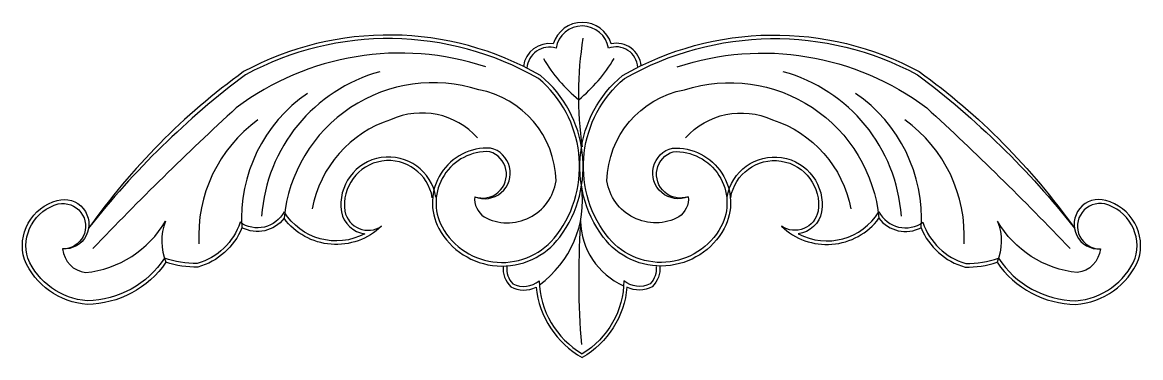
# Model space of a CAD drawing. Extents: x 212 to 812, y 911 to 1091.
import ezdxf

# ---------------------------------------------------------------- set-up
doc = ezdxf.new("R2010")
doc.units = 0
doc.header["$LTSCALE"] = 10
doc.header["$MEASUREMENT"] = 0
doc.layers.add('3', color=3, linetype='CONTINUOUS')
doc.layers.add('4', color=4, linetype='CONTINUOUS')

msp = doc.modelspace()

# ---------------------------------------------------------------- linework, layer by layer
at = {"layer": '3'}
for points in [[(541.73, 1066.88, 0.510188), (526.09, 1077.12, 0.84561), (497.92, 1077.26, 0.472538), (482.24, 1066.48, 0.456279)], [(454.3, 997.45, 1.017533), (462.43, 1021.6, 0.582562), (436.76, 981.22, 0.546404), (498.4, 976.93, 0.397031), (488.49, 1060.91, 0.259225), (331.37, 1062.95, 0.065617), (247.15, 980.58, 0.082044)], [(568.89, 997.45, -1.017533), (560.76, 1021.6, -0.582562), (586.43, 981.22, -0.546404), (524.78, 976.93, -0.397031), (534.7, 1060.91, -0.259225), (691.82, 1062.95, -0.065617), (776.04, 980.58, -0.082044)], [(460.3, 1067.15, 0.245677), (326.38, 1045.17, 0.017021), (249.38, 969.55)], [(562.89, 1067.15, -0.245677), (696.81, 1045.17, -0.017021), (773.8, 969.55)], [(455.77, 1029.01, 0.329672), (409.19, 1038.71, 0.277172), (367.14, 990.88)], [(567.42, 1029.01, -0.329672), (614, 1038.71, -0.277172), (656.05, 990.88)], [(433.44, 997.2, 0.993943), (382.75, 989.35, 0.328657), (395.41, 977.54, -0.395217), (351.99, 989.35, -0.455117), (328.38, 983.69, -0.251018), (305.45, 961.62, -0.095925), (287.86, 964.53, -0.249361), (246.43, 941.53, -0.278653), (214.49, 964.37, -0.421689), (230.83, 993.53, -1.113075), (233.21, 969.37, -1.189831)], [(589.74, 997.2, -0.993943), (640.44, 989.35, -0.328657), (627.78, 977.54, 0.395217), (671.2, 989.35, 0.455117), (694.81, 983.69, 0.251018), (717.74, 961.62, 0.095925), (735.32, 964.53, 0.249361), (776.76, 941.53, 0.278653), (808.7, 964.37, 0.421689), (792.35, 993.53, 1.113075), (789.98, 969.37, 1.189831)], [(471.52, 960.02, 0.223144), (474.79, 950.68, 0.310571), (488.86, 952.36, 0.257716), (511.99, 913.11, 0.3018)], [(551.67, 960.02, -0.223144), (548.4, 950.68, -0.310571), (534.33, 952.36, -0.259997), (511.99, 913.11, -0.3018)]]:
    msp.add_lwpolyline(points, format="xyb", dxfattribs=at)
for centre, radius, start, end in [((699.88, 1051.91), 189.97, 170.73003, 188.39638), ((564.71, 1115.57), 85.72, 210.88996, 230.44419), ((455.53, 1115.57), 85.72, 309.55581, 329.11004), ((426.59, 980.88), 86.84, 105.51071, 175.95774), ((596.6, 980.88), 86.84, 4.04226, 74.48929), ((383.08, 976.41), 76.88, 125.88206, 183.18943), ((640.1, 976.41), 76.88, 356.81057, 54.11794), ((456.31, 995.39), 55.81, 305.86116, 7.92476), ((549.97, 985.25), 38.94, 181.21572, 245.98928), ((959.61, 954.12), 449.52, 176.399, 184.58965)]:
    msp.add_arc(centre, radius, start, end, dxfattribs=at)
at = {"layer": '4'}
for points in [[(543.61, 1067.8, 0.441226), (527.51, 1079.55, 0.740741), (496.48, 1079.55, 0.413986), (480.4, 1067.41)], [(454.3, 997.45, 1.089531), (462.72, 1023.53, 0.584934), (435.05, 980.3, 0.546519), (499.96, 975.78, 0.397826), (489.6, 1062.5, 0.259714), (330.33, 1064.6, 0.082133), (247.15, 980.58, 0.082133)], [(568.89, 997.45, -1.089531), (560.46, 1023.53, -0.584934), (588.13, 980.3, -0.546519), (523.23, 975.78, -0.397826), (533.58, 1062.5, -0.259714), (692.85, 1064.6, -0.082133), (776.04, 980.58, -0.082133)], [(454.3, 997.45, 0.266243), (459.31, 986.59, 0.520451), (497.95, 1005.94, 0.352945), (456.42, 1054.87, 0.477995), (352.03, 985.83, 0.429724)], [(568.89, 997.45, -0.266243), (563.88, 986.59, -0.520451), (525.24, 1005.94, -0.352945), (566.77, 1054.87, -0.477995), (671.15, 985.83, -0.429724)], [(431.53, 996.89, 0.993164), (384.66, 989.67, 0.542222), (404.28, 981.63, -0.453313), (352.03, 985.83, -0.364075), (329.39, 980.8, -0.234693), (305.74, 959.69, -0.089235), (288.64, 962.21, -0.242072), (246.37, 939.59, -0.280057), (212.66, 963.71, -0.422794), (230.31, 995.39, -1.188798), (233.21, 969.37)], [(591.66, 996.89, -0.993164), (638.52, 989.67, -0.542222), (618.9, 981.63, 0.453313), (671.15, 985.83, 0.364075), (693.8, 980.8, 0.234693), (717.44, 959.69, 0.089235), (734.55, 962.21, 0.242072), (776.82, 939.59, 0.280057), (810.53, 963.71, 0.422794), (792.87, 995.39, 1.188798), (789.98, 969.37)], [(233.21, 969.37, 0.349254), (245.55, 956.68, 0.23891), (288.43, 984.29, 0.19515), (288.64, 962.21, 0.19515)], [(789.98, 969.37, -0.349254), (777.63, 956.68, -0.23891), (734.76, 984.29, -0.19515), (734.55, 962.21, -0.19515)], [(469.59, 960.22, 0.229043), (473.62, 949.11, 0.249712), (487.2, 948.91, 0.242193), (511.99, 911.04)], [(553.59, 960.22, -0.229043), (549.57, 949.11, -0.249712), (535.98, 948.91, -0.244527), (511.99, 911.04)]]:
    msp.add_lwpolyline(points, format="xyb", dxfattribs=at)
for centre, start, end in [((410.66, 985.82), 124.49333, 183.53237), ((612.53, 985.82), 356.46763, 55.50667)]:
    msp.add_arc(centre, 81.42, start, end, dxfattribs=at)

doc.saveas('drawing.dxf')
